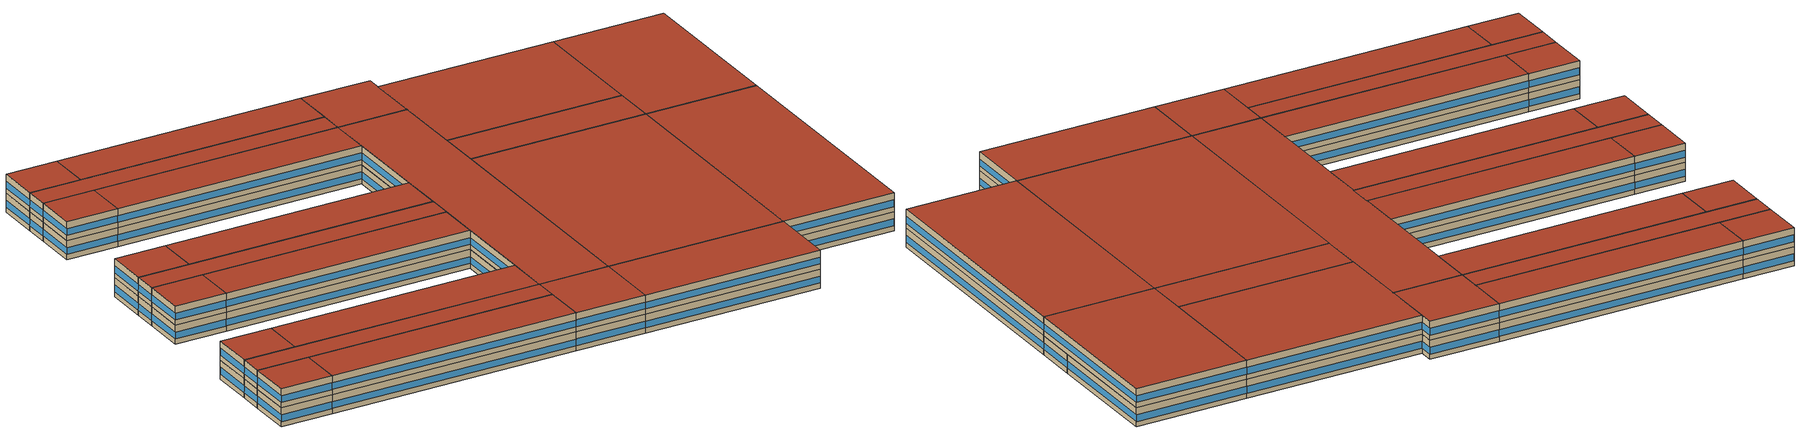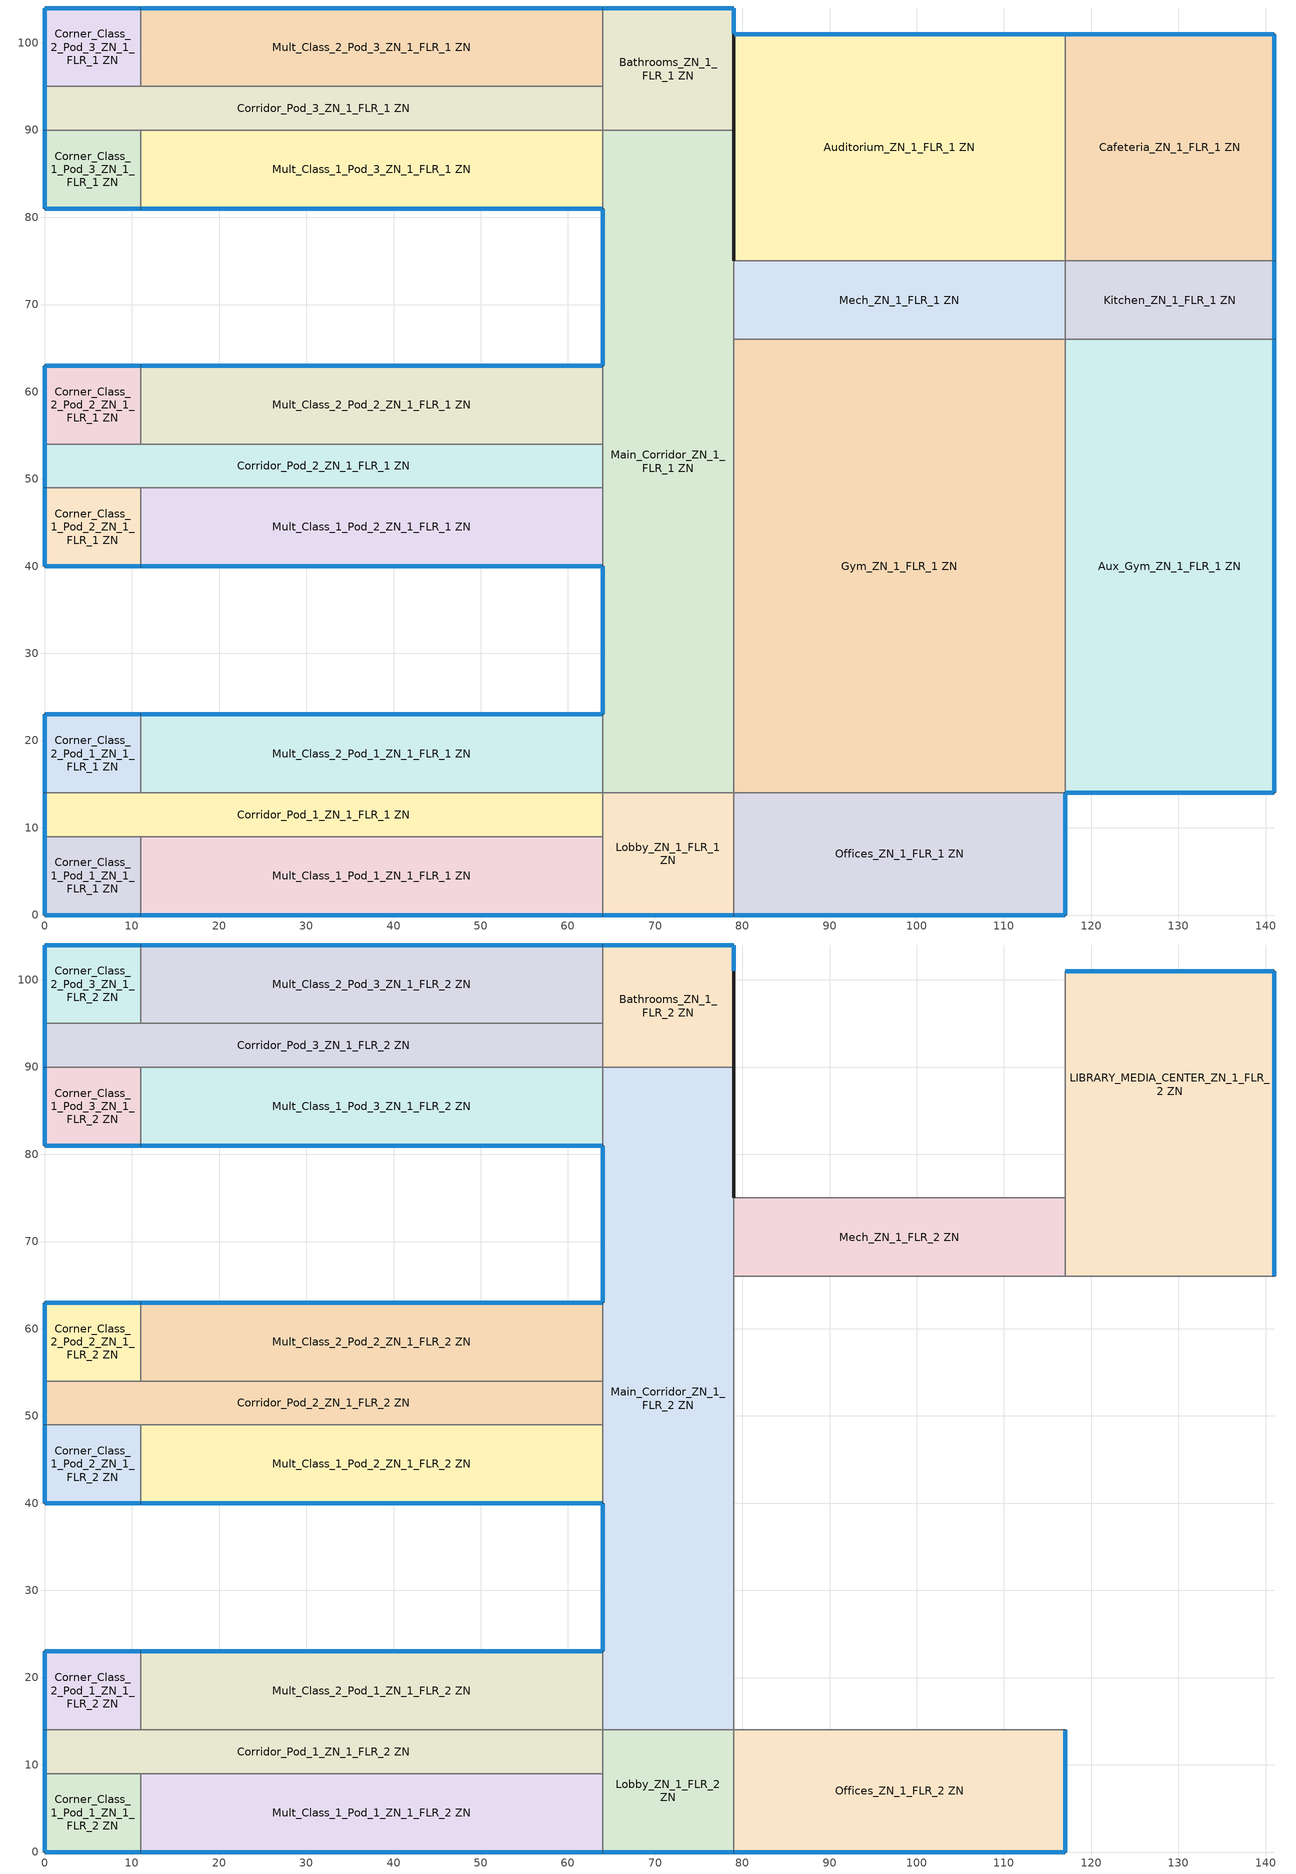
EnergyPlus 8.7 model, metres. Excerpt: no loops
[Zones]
Auditorium_ZN_1_FLR_1 ZN
 floor ground (ext-slab-mass): 117,101 117,75 79,75 79,101 z0
 wall outside (Typical Insulated Steel Framed Exterior Wall R-4.35): 117,101 79,101 79,75 z0:4; 117,101 79,101 79,75 z4:8
 wall to Mech_ZN_1_FLR_1 ZN (Typical Interior Wall): 79,75 117,75 z0:4
 wall to Cafeteria_ZN_1_FLR_1 ZN (Typical Interior Wall): 117,75 117,101 z0:4
 wall to Mech_ZN_1_FLR_2 ZN (Typical Interior Wall): 79,75 117,75 z4:8
 wall to LIBRARY_MEDIA_CENTER_ZN_1_FLR_2 ZN (Typical Interior Wall): 117,75 117,101 z4:8
 window (U 1.22 SHGC 0.54 Simple Glazing Window): 116.95,101 79.05,101 z1.1:2.5; 116.95,101 79.05,101 z5.1:6.5
 roof outside (Typical IEAD Roof R-10.0): 117,75 117,101 79,101 79,75 z8
Aux_Gym_ZN_1_FLR_1 ZN
 floor ground (ext-slab-mass): 141,66 141,14 117,14 117,66 z0
 wall outside (Typical Insulated Steel Framed Exterior Wall R-4.35): 117,14 141,14 141,66 z0:4; 117,14 141,14 141,66 z4:8
 wall to Kitchen_ZN_1_FLR_1 ZN (Typical Interior Wall): 141,66 117,66 z0:4
 wall to Gym_ZN_1_FLR_1 ZN (Typical Interior Wall): 117,66 117,14 z0:4; 117,66 117,14 z4:8
 wall to LIBRARY_MEDIA_CENTER_ZN_1_FLR_2 ZN (Typical Interior Wall): 141,66 117,66 z4:8
 window (U 1.22 SHGC 0.54 Simple Glazing Window): 117.05,14 140.95,14 z1.1:2.51; 141,14.05 141,65.95 z1.1:2.5; 117.05,14 140.95,14 z5.1:6.51; 141,14.05 141,65.95 z5.1:6.5
 roof outside (Typical IEAD Roof R-10.0): 141,14 141,66 117,66 117,14 z8
Bathrooms_ZN_1_FLR_1 ZN
 floor ground (ext-slab-mass): 79,104 79,90 64,90 64,104 z0
 wall outside (Typical Insulated Steel Framed Exterior Wall R-4.35): 79,90 79,101 79,104 64,104 z0:4
 wall to Main_Corridor_ZN_1_FLR_1 ZN (Typical Interior Wall): 64,90 79,90 z0:4
 wall to Mult_Class_2_Pod_3_ZN_1_FLR_1 ZN (Typical Interior Wall): 64,104 64,95 z0:4
 wall to Corridor_Pod_3_ZN_1_FLR_1 ZN (Typical Interior Wall): 64,95 64,90 z0:4
 window (U 1.22 SHGC 0.54 Simple Glazing Window): 79,101.05 79,103.95 z1.1:2.55; 78.95,104 64.05,104 z1.1:2.51
Cafeteria_ZN_1_FLR_1 ZN
 floor ground (ext-slab-mass): 141,101 141,75 117,75 117,101 z0
 wall outside (Typical Insulated Steel Framed Exterior Wall R-4.35): 141,75 141,101 117,101 z0:4
 wall to Kitchen_ZN_1_FLR_1 ZN (Typical Interior Wall): 117,75 141,75 z0:4
 window (U 1.22 SHGC 0.54 Simple Glazing Window): 141,75.05 141,100.95 / 140.95,101 117.05,101 z1.1:2.51
Corner_Class_1_Pod_1_ZN_1_FLR_1 ZN
 floor ground (ext-slab-mass): 11,9 11,0 0,0 0,9 z0
 wall outside (Typical Insulated Steel Framed Exterior Wall R-4.35): 0,9 0,0 11,0 z0:4
 wall to Mult_Class_1_Pod_1_ZN_1_FLR_1 ZN (Typical Interior Wall): 11,0 11,9 z0:4
 wall to Corridor_Pod_1_ZN_1_FLR_1 ZN (Typical Interior Wall): 11,9 0,9 z0:4
 window (U 1.22 SHGC 0.54 Simple Glazing Window): 0.05,0 10.95,0 z1.1:2.51; 0,8.95 0,0.05 z1.1:2.52
Corner_Class_1_Pod_2_ZN_1_FLR_1 ZN
 floor ground (ext-slab-mass): 11,49 11,40 0,40 0,49 z0
 wall outside (Typical Insulated Steel Framed Exterior Wall R-4.35): 0,49 0,40 11,40 z0:4
 wall to Mult_Class_1_Pod_2_ZN_1_FLR_1 ZN (Typical Interior Wall): 11,40 11,49 z0:4
 wall to Corridor_Pod_2_ZN_1_FLR_1 ZN (Typical Interior Wall): 11,49 0,49 z0:4
 window (U 1.22 SHGC 0.54 Simple Glazing Window): 0.05,40 10.95,40 z1.1:2.51; 0,48.95 0,40.05 z1.1:2.52
Corner_Class_1_Pod_3_ZN_1_FLR_1 ZN
 floor ground (ext-slab-mass): 11,90 11,81 0,81 0,90 z0
 wall outside (Typical Insulated Steel Framed Exterior Wall R-4.35): 0,90 0,81 11,81 z0:4
 wall to Mult_Class_1_Pod_3_ZN_1_FLR_1 ZN (Typical Interior Wall): 11,81 11,90 z0:4
 wall to Corridor_Pod_3_ZN_1_FLR_1 ZN (Typical Interior Wall): 11,90 0,90 z0:4
 window (U 1.22 SHGC 0.54 Simple Glazing Window): 0.05,81 10.95,81 z1.1:2.51; 0,89.95 0,81.05 z1.1:2.52
Corner_Class_2_Pod_1_ZN_1_FLR_1 ZN
 floor ground (ext-slab-mass): 11,23 11,14 0,14 0,23 z0
 wall outside (Typical Insulated Steel Framed Exterior Wall R-4.35): 11,23 0,23 0,14 z0:4
 wall to Corridor_Pod_1_ZN_1_FLR_1 ZN (Typical Interior Wall): 0,14 11,14 z0:4
 wall to Mult_Class_2_Pod_1_ZN_1_FLR_1 ZN (Typical Interior Wall): 11,14 11,23 z0:4
 window (U 1.22 SHGC 0.54 Simple Glazing Window): 10.95,23 0.05,23 z1.1:2.51; 0,22.95 0,14.05 z1.1:2.52
Corner_Class_2_Pod_2_ZN_1_FLR_1 ZN
 floor ground (ext-slab-mass): 11,63 11,54 0,54 0,63 z0
 wall outside (Typical Insulated Steel Framed Exterior Wall R-4.35): 11,63 0,63 0,54 z0:4
 wall to Corridor_Pod_2_ZN_1_FLR_1 ZN (Typical Interior Wall): 0,54 11,54 z0:4
 wall to Mult_Class_2_Pod_2_ZN_1_FLR_1 ZN (Typical Interior Wall): 11,54 11,63 z0:4
 window (U 1.22 SHGC 0.54 Simple Glazing Window): 10.95,63 0.05,63 z1.1:2.51; 0,62.95 0,54.05 z1.1:2.52
Corner_Class_2_Pod_3_ZN_1_FLR_1 ZN
 floor ground (ext-slab-mass): 11,104 11,95 0,95 0,104 z0
 wall outside (Typical Insulated Steel Framed Exterior Wall R-4.35): 11,104 0,104 0,95 z0:4
 wall to Corridor_Pod_3_ZN_1_FLR_1 ZN (Typical Interior Wall): 0,95 11,95 z0:4
 wall to Mult_Class_2_Pod_3_ZN_1_FLR_1 ZN (Typical Interior Wall): 11,95 11,104 z0:4
 window (U 1.22 SHGC 0.54 Simple Glazing Window): 10.95,104 0.05,104 z1.1:2.51; 0,103.95 0,95.05 z1.1:2.52
Corridor_Pod_1_ZN_1_FLR_1 ZN
 floor ground (ext-slab-mass): 64,14 64,9 0,9 0,14 z0
 wall outside (Typical Insulated Steel Framed Exterior Wall R-4.35): 0,14 0,9 z0:4
 wall to Mult_Class_1_Pod_1_ZN_1_FLR_1 ZN (Typical Interior Wall): 11,9 64,9 z0:4
 wall to Lobby_ZN_1_FLR_1 ZN (Typical Interior Wall): 64,9 64,14 z0:4
 wall to Mult_Class_2_Pod_1_ZN_1_FLR_1 ZN (Typical Interior Wall): 64,14 11,14 z0:4
 window (U 1.22 SHGC 0.54 Simple Glazing Window): 0,13.95 0,9.05 z1.1:2.53
Corridor_Pod_2_ZN_1_FLR_1 ZN
 floor ground (ext-slab-mass): 64,54 64,49 0,49 0,54 z0
 wall outside (Typical Insulated Steel Framed Exterior Wall R-4.35): 0,54 0,49 z0:4
 wall to Mult_Class_1_Pod_2_ZN_1_FLR_1 ZN (Typical Interior Wall): 11,49 64,49 z0:4
 wall to Main_Corridor_ZN_1_FLR_1 ZN (Typical Interior Wall): 64,49 64,54 z0:4
 wall to Mult_Class_2_Pod_2_ZN_1_FLR_1 ZN (Typical Interior Wall): 64,54 11,54 z0:4
 window (U 1.22 SHGC 0.54 Simple Glazing Window): 0,53.95 0,49.05 z1.1:2.53
Corridor_Pod_3_ZN_1_FLR_1 ZN
 floor ground (ext-slab-mass): 64,95 64,90 0,90 0,95 z0
 wall outside (Typical Insulated Steel Framed Exterior Wall R-4.35): 0,95 0,90 z0:4
 wall to Mult_Class_1_Pod_3_ZN_1_FLR_1 ZN (Typical Interior Wall): 11,90 64,90 z0:4
 wall to Mult_Class_2_Pod_3_ZN_1_FLR_1 ZN (Typical Interior Wall): 64,95 11,95 z0:4
 window (U 1.22 SHGC 0.54 Simple Glazing Window): 0,94.95 0,90.05 z1.1:2.53
Gym_ZN_1_FLR_1 ZN
 floor ground (ext-slab-mass): 117,66 117,14 79,14 79,66 z0
 wall to Offices_ZN_1_FLR_1 ZN (Typical Interior Wall): 79,14 117,14 z0:4
 wall to Mech_ZN_1_FLR_1 ZN (Typical Interior Wall): 117,66 79,66 z0:4
 wall to Main_Corridor_ZN_1_FLR_1 ZN (Typical Interior Wall): 79,66 79,14 z0:4
 wall to Offices_ZN_1_FLR_2 ZN (Typical Interior Wall): 79,14 117,14 z4:8
 wall to Mech_ZN_1_FLR_2 ZN (Typical Interior Wall): 117,66 79,66 z4:8
 wall to Main_Corridor_ZN_1_FLR_2 ZN (Typical Interior Wall): 79,66 79,14 z4:8
 roof outside (Typical IEAD Roof R-10.0): 117,14 117,66 79,66 79,14 z8
Kitchen_ZN_1_FLR_1 ZN
 floor ground (ext-slab-mass): 141,75 141,66 117,66 117,75 z0
 wall outside (Typical Insulated Steel Framed Exterior Wall R-4.35): 141,66 141,75 z0:4
 wall to Mech_ZN_1_FLR_1 ZN (Typical Interior Wall): 117,75 117,66 z0:4
 window (U 1.22 SHGC 0.54 Simple Glazing Window): 141,66.05 141,74.95 z1.1:2.52
Lobby_ZN_1_FLR_1 ZN
 floor ground (ext-slab-mass): 79,14 79,0 64,0 64,14 z0
 wall outside (Typical Insulated Steel Framed Exterior Wall R-4.35): 64,0 79,0 z0:4
 wall to Offices_ZN_1_FLR_1 ZN (Typical Interior Wall): 79,0 79,14 z0:4
 wall to Main_Corridor_ZN_1_FLR_1 ZN (Typical Interior Wall): 79,14 64,14 z0:4
 wall to Mult_Class_1_Pod_1_ZN_1_FLR_1 ZN (Typical Interior Wall): 64,9 64,0 z0:4
 window (U 1.22 SHGC 0.54 Simple Glazing Window): 64.05,0 78.95,0 z1.1:2.51
Main_Corridor_ZN_1_FLR_1 ZN
 floor ground (ext-slab-mass): 79,90 79,14 64,14 64,90 z0
 wall outside (Typical Insulated Steel Framed Exterior Wall R-4.35): 64,40 64,23 / 79,75 79,90 / 64,81 64,63 z0:4
 wall to Mult_Class_1_Pod_2_ZN_1_FLR_1 ZN (Typical Interior Wall): 64,49 64,40 z0:4
 wall to Mult_Class_2_Pod_1_ZN_1_FLR_1 ZN (Typical Interior Wall): 64,23 64,14 z0:4
 wall to Mech_ZN_1_FLR_1 ZN (Typical Interior Wall): 79,66 79,75 z0:4
 wall to Mult_Class_1_Pod_3_ZN_1_FLR_1 ZN (Typical Interior Wall): 64,90 64,81 z0:4
 wall to Mult_Class_2_Pod_2_ZN_1_FLR_1 ZN (Typical Interior Wall): 64,63 64,54 z0:4
 window (U 1.22 SHGC 0.54 Simple Glazing Window): 64,39.95 64,23.05 / 64,80.95 64,63.05 z1.1:2.51
Mech_ZN_1_FLR_1 ZN
 floor ground (ext-slab-mass): 117,75 117,66 79,66 79,75 z0
Mult_Class_1_Pod_1_ZN_1_FLR_1 ZN
 floor ground (ext-slab-mass): 64,9 64,0 11,0 11,9 z0
 wall outside (Typical Insulated Steel Framed Exterior Wall R-4.35): 11,0 64,0 z0:4
 window (U 1.22 SHGC 0.54 Simple Glazing Window): 11.05,0 63.95,0 z1.1:2.5
Mult_Class_1_Pod_2_ZN_1_FLR_1 ZN
 floor ground (ext-slab-mass): 64,49 64,40 11,40 11,49 z0
 wall outside (Typical Insulated Steel Framed Exterior Wall R-4.35): 11,40 64,40 z0:4
 window (U 1.22 SHGC 0.54 Simple Glazing Window): 11.05,40 63.95,40 z1.1:2.5
Mult_Class_1_Pod_3_ZN_1_FLR_1 ZN
 floor ground (ext-slab-mass): 64,90 64,81 11,81 11,90 z0
 wall outside (Typical Insulated Steel Framed Exterior Wall R-4.35): 11,81 64,81 z0:4
 window (U 1.22 SHGC 0.54 Simple Glazing Window): 11.05,81 63.95,81 z1.1:2.5
Mult_Class_2_Pod_1_ZN_1_FLR_1 ZN
 floor ground (ext-slab-mass): 64,23 64,14 11,14 11,23 z0
 wall outside (Typical Insulated Steel Framed Exterior Wall R-4.35): 64,23 11,23 z0:4
 window (U 1.22 SHGC 0.54 Simple Glazing Window): 63.95,23 11.05,23 z1.1:2.5
Mult_Class_2_Pod_2_ZN_1_FLR_1 ZN
 floor ground (ext-slab-mass): 64,63 64,54 11,54 11,63 z0
 wall outside (Typical Insulated Steel Framed Exterior Wall R-4.35): 64,63 11,63 z0:4
 window (U 1.22 SHGC 0.54 Simple Glazing Window): 63.95,63 11.05,63 z1.1:2.5
Mult_Class_2_Pod_3_ZN_1_FLR_1 ZN
 floor ground (ext-slab-mass): 64,104 64,95 11,95 11,104 z0
 wall outside (Typical Insulated Steel Framed Exterior Wall R-4.35): 64,104 11,104 z0:4
 window (U 1.22 SHGC 0.54 Simple Glazing Window): 63.95,104 11.05,104 z1.1:2.5
Offices_ZN_1_FLR_1 ZN
 floor ground (ext-slab-mass): 117,14 117,0 79,0 79,14 z0
 wall outside (Typical Insulated Steel Framed Exterior Wall R-4.35): 79,0 117,0 117,14 z0:4
 window (U 1.22 SHGC 0.54 Simple Glazing Window): 79.05,0 116.95,0 z1.1:2.5; 117,0.05 117,13.95 z1.1:2.51
Bathrooms_ZN_1_FLR_2 ZN
 floor to Bathrooms_ZN_1_FLR_1 ZN (Typical Interior Floor): 79,104 79,90 64,90 64,104 z4
 wall outside (Typical Insulated Steel Framed Exterior Wall R-4.35): 79,90 79,101 79,104 64,104 z4:8
 wall to Main_Corridor_ZN_1_FLR_2 ZN (Typical Interior Wall): 64,90 79,90 z4:8
 wall to Mult_Class_2_Pod_3_ZN_1_FLR_2 ZN (Typical Interior Wall): 64,104 64,95 z4:8
 wall to Corridor_Pod_3_ZN_1_FLR_2 ZN (Typical Interior Wall): 64,95 64,90 z4:8
 window (U 1.22 SHGC 0.54 Simple Glazing Window): 79,101.05 79,103.95 z5.1:6.55; 78.95,104 64.05,104 z5.1:6.51
 roof outside (Typical IEAD Roof R-10.0): 79,90 79,104 64,104 64,90 z8
Corner_Class_1_Pod_1_ZN_1_FLR_2 ZN
 floor to Corner_Class_1_Pod_1_ZN_1_FLR_1 ZN (Typical Interior Floor): 11,9 11,0 0,0 0,9 z4
 wall outside (Typical Insulated Steel Framed Exterior Wall R-4.35): 0,9 0,0 11,0 z4:8
 wall to Mult_Class_1_Pod_1_ZN_1_FLR_2 ZN (Typical Interior Wall): 11,0 11,9 z4:8
 wall to Corridor_Pod_1_ZN_1_FLR_2 ZN (Typical Interior Wall): 11,9 0,9 z4:8
 window (U 1.22 SHGC 0.54 Simple Glazing Window): 0.05,0 10.95,0 z5.1:6.51; 0,8.95 0,0.05 z5.1:6.52
 roof outside (Typical IEAD Roof R-10.0): 11,0 11,9 0,9 0,0 z8
Corner_Class_1_Pod_2_ZN_1_FLR_2 ZN
 floor to Corner_Class_1_Pod_2_ZN_1_FLR_1 ZN (Typical Interior Floor): 11,49 11,40 0,40 0,49 z4
 wall outside (Typical Insulated Steel Framed Exterior Wall R-4.35): 0,49 0,40 11,40 z4:8
 wall to Mult_Class_1_Pod_2_ZN_1_FLR_2 ZN (Typical Interior Wall): 11,40 11,49 z4:8
 wall to Corridor_Pod_2_ZN_1_FLR_2 ZN (Typical Interior Wall): 11,49 0,49 z4:8
 window (U 1.22 SHGC 0.54 Simple Glazing Window): 0.05,40 10.95,40 z5.1:6.51; 0,48.95 0,40.05 z5.1:6.52
 roof outside (Typical IEAD Roof R-10.0): 11,40 11,49 0,49 0,40 z8
Corner_Class_1_Pod_3_ZN_1_FLR_2 ZN
 floor to Corner_Class_1_Pod_3_ZN_1_FLR_1 ZN (Typical Interior Floor): 11,90 11,81 0,81 0,90 z4
 wall outside (Typical Insulated Steel Framed Exterior Wall R-4.35): 0,90 0,81 11,81 z4:8
 wall to Mult_Class_1_Pod_3_ZN_1_FLR_2 ZN (Typical Interior Wall): 11,81 11,90 z4:8
 wall to Corridor_Pod_3_ZN_1_FLR_2 ZN (Typical Interior Wall): 11,90 0,90 z4:8
 window (U 1.22 SHGC 0.54 Simple Glazing Window): 0.05,81 10.95,81 z5.1:6.51; 0,89.95 0,81.05 z5.1:6.52
 roof outside (Typical IEAD Roof R-10.0): 11,81 11,90 0,90 0,81 z8
Corner_Class_2_Pod_1_ZN_1_FLR_2 ZN
 floor to Corner_Class_2_Pod_1_ZN_1_FLR_1 ZN (Typical Interior Floor): 11,23 11,14 0,14 0,23 z4
 wall outside (Typical Insulated Steel Framed Exterior Wall R-4.35): 11,23 0,23 0,14 z4:8
 wall to Corridor_Pod_1_ZN_1_FLR_2 ZN (Typical Interior Wall): 0,14 11,14 z4:8
 wall to Mult_Class_2_Pod_1_ZN_1_FLR_2 ZN (Typical Interior Wall): 11,14 11,23 z4:8
 window (U 1.22 SHGC 0.54 Simple Glazing Window): 10.95,23 0.05,23 z5.1:6.51; 0,22.95 0,14.05 z5.1:6.52
 roof outside (Typical IEAD Roof R-10.0): 11,14 11,23 0,23 0,14 z8
Corner_Class_2_Pod_2_ZN_1_FLR_2 ZN
 floor to Corner_Class_2_Pod_2_ZN_1_FLR_1 ZN (Typical Interior Floor): 11,63 11,54 0,54 0,63 z4
 wall outside (Typical Insulated Steel Framed Exterior Wall R-4.35): 11,63 0,63 0,54 z4:8
 wall to Corridor_Pod_2_ZN_1_FLR_2 ZN (Typical Interior Wall): 0,54 11,54 z4:8
 wall to Mult_Class_2_Pod_2_ZN_1_FLR_2 ZN (Typical Interior Wall): 11,54 11,63 z4:8
 window (U 1.22 SHGC 0.54 Simple Glazing Window): 10.95,63 0.05,63 z5.1:6.51; 0,62.95 0,54.05 z5.1:6.52
 roof outside (Typical IEAD Roof R-10.0): 11,54 11,63 0,63 0,54 z8
Corner_Class_2_Pod_3_ZN_1_FLR_2 ZN
 floor to Corner_Class_2_Pod_3_ZN_1_FLR_1 ZN (Typical Interior Floor): 11,104 11,95 0,95 0,104 z4
 wall outside (Typical Insulated Steel Framed Exterior Wall R-4.35): 11,104 0,104 0,95 z4:8
 wall to Corridor_Pod_3_ZN_1_FLR_2 ZN (Typical Interior Wall): 0,95 11,95 z4:8
 wall to Mult_Class_2_Pod_3_ZN_1_FLR_2 ZN (Typical Interior Wall): 11,95 11,104 z4:8
 window (U 1.22 SHGC 0.54 Simple Glazing Window): 10.95,104 0.05,104 z5.1:6.51; 0,103.95 0,95.05 z5.1:6.52
 roof outside (Typical IEAD Roof R-10.0): 11,95 11,104 0,104 0,95 z8
Corridor_Pod_1_ZN_1_FLR_2 ZN
 floor to Corridor_Pod_1_ZN_1_FLR_1 ZN (Typical Interior Floor): 64,14 64,9 0,9 0,14 z4
 wall outside (Typical Insulated Steel Framed Exterior Wall R-4.35): 0,14 0,9 z4:8
 wall to Mult_Class_1_Pod_1_ZN_1_FLR_2 ZN (Typical Interior Wall): 11,9 64,9 z4:8
 wall to Lobby_ZN_1_FLR_2 ZN (Typical Interior Wall): 64,9 64,14 z4:8
 wall to Mult_Class_2_Pod_1_ZN_1_FLR_2 ZN (Typical Interior Wall): 64,14 11,14 z4:8
 window (U 1.22 SHGC 0.54 Simple Glazing Window): 0,13.95 0,9.05 z5.1:6.53
 roof outside (Typical IEAD Roof R-10.0): 64,9 64,14 0,14 0,9 z8
Corridor_Pod_2_ZN_1_FLR_2 ZN
 floor to Corridor_Pod_2_ZN_1_FLR_1 ZN (Typical Interior Floor): 64,54 64,49 0,49 0,54 z4
 wall outside (Typical Insulated Steel Framed Exterior Wall R-4.35): 0,54 0,49 z4:8
 wall to Mult_Class_1_Pod_2_ZN_1_FLR_2 ZN (Typical Interior Wall): 11,49 64,49 z4:8
 wall to Main_Corridor_ZN_1_FLR_2 ZN (Typical Interior Wall): 64,49 64,54 z4:8
 wall to Mult_Class_2_Pod_2_ZN_1_FLR_2 ZN (Typical Interior Wall): 64,54 11,54 z4:8
 window (U 1.22 SHGC 0.54 Simple Glazing Window): 0,53.95 0,49.05 z5.1:6.53
 roof outside (Typical IEAD Roof R-10.0): 64,49 64,54 0,54 0,49 z8
Corridor_Pod_3_ZN_1_FLR_2 ZN
 floor to Corridor_Pod_3_ZN_1_FLR_1 ZN (Typical Interior Floor): 64,95 64,90 0,90 0,95 z4
 wall outside (Typical Insulated Steel Framed Exterior Wall R-4.35): 0,95 0,90 z4:8
 wall to Mult_Class_1_Pod_3_ZN_1_FLR_2 ZN (Typical Interior Wall): 11,90 64,90 z4:8
 wall to Mult_Class_2_Pod_3_ZN_1_FLR_2 ZN (Typical Interior Wall): 64,95 11,95 z4:8
 window (U 1.22 SHGC 0.54 Simple Glazing Window): 0,94.95 0,90.05 z5.1:6.53
 roof outside (Typical IEAD Roof R-10.0): 64,90 64,95 0,95 0,90 z8
LIBRARY_MEDIA_CENTER_ZN_1_FLR_2 ZN
 floor to Kitchen_ZN_1_FLR_1 ZN (Typical Interior Floor): 141,75 141,66 117,66 117,75 z4
 floor to Cafeteria_ZN_1_FLR_1 ZN (Typical Interior Floor): 141,101 141,75 117,75 117,101 z4
 wall outside (Typical Insulated Steel Framed Exterior Wall R-4.35): 141,66 141,101 117,101 z4:8
 wall to Mech_ZN_1_FLR_2 ZN (Typical Interior Wall): 117,75 117,66 z4:8
 window (U 1.22 SHGC 0.54 Simple Glazing Window): 141,66.05 141,100.95 z5.1:6.52; 140.95,101 117.05,101 z5.1:6.51
 roof outside (Typical IEAD Roof R-10.0): 141,66 141,101 117,101 117,66 z8
Lobby_ZN_1_FLR_2 ZN
 floor to Lobby_ZN_1_FLR_1 ZN (Typical Interior Floor): 79,14 79,0 64,0 64,14 z4
 wall outside (Typical Insulated Steel Framed Exterior Wall R-4.35): 64,0 79,0 z4:8
 wall to Offices_ZN_1_FLR_2 ZN (Typical Interior Wall): 79,0 79,14 z4:8
 wall to Main_Corridor_ZN_1_FLR_2 ZN (Typical Interior Wall): 79,14 64,14 z4:8
 wall to Mult_Class_1_Pod_1_ZN_1_FLR_2 ZN (Typical Interior Wall): 64,9 64,0 z4:8
 window (U 1.22 SHGC 0.54 Simple Glazing Window): 64.05,0 78.95,0 z5.1:6.51
 roof outside (Typical IEAD Roof R-10.0): 79,0 79,14 64,14 64,0 z8
Main_Corridor_ZN_1_FLR_2 ZN
 floor to Main_Corridor_ZN_1_FLR_1 ZN (Typical Interior Floor): 79,90 79,14 64,14 64,90 z4
 wall outside (Typical Insulated Steel Framed Exterior Wall R-4.35): 64,40 64,23 / 79,75 79,90 / 64,81 64,63 z4:8
 wall to Mult_Class_1_Pod_2_ZN_1_FLR_2 ZN (Typical Interior Wall): 64,49 64,40 z4:8
 wall to Mult_Class_2_Pod_1_ZN_1_FLR_2 ZN (Typical Interior Wall): 64,23 64,14 z4:8
 wall to Mech_ZN_1_FLR_2 ZN (Typical Interior Wall): 79,66 79,75 z4:8
 wall to Mult_Class_1_Pod_3_ZN_1_FLR_2 ZN (Typical Interior Wall): 64,90 64,81 z4:8
 wall to Mult_Class_2_Pod_2_ZN_1_FLR_2 ZN (Typical Interior Wall): 64,63 64,54 z4:8
 window (U 1.22 SHGC 0.54 Simple Glazing Window): 64,39.95 64,23.05 / 64,80.95 64,63.05 z5.1:6.51
 roof outside (Typical IEAD Roof R-10.0): 79,14 79,90 64,90 64,14 z8
Mech_ZN_1_FLR_2 ZN
 floor to Mech_ZN_1_FLR_1 ZN (Typical Interior Floor): 117,75 117,66 79,66 79,75 z4
 roof outside (Typical IEAD Roof R-10.0): 117,66 117,75 79,75 79,66 z8
Mult_Class_1_Pod_1_ZN_1_FLR_2 ZN
 floor to Mult_Class_1_Pod_1_ZN_1_FLR_1 ZN (Typical Interior Floor): 64,9 64,0 11,0 11,9 z4
 wall outside (Typical Insulated Steel Framed Exterior Wall R-4.35): 11,0 64,0 z4:8
 window (U 1.22 SHGC 0.54 Simple Glazing Window): 11.05,0 63.95,0 z5.1:6.5
 roof outside (Typical IEAD Roof R-10.0): 64,0 64,9 11,9 11,0 z8
Mult_Class_1_Pod_2_ZN_1_FLR_2 ZN
 floor to Mult_Class_1_Pod_2_ZN_1_FLR_1 ZN (Typical Interior Floor): 64,49 64,40 11,40 11,49 z4
 wall outside (Typical Insulated Steel Framed Exterior Wall R-4.35): 11,40 64,40 z4:8
 window (U 1.22 SHGC 0.54 Simple Glazing Window): 11.05,40 63.95,40 z5.1:6.5
 roof outside (Typical IEAD Roof R-10.0): 64,40 64,49 11,49 11,40 z8
Mult_Class_1_Pod_3_ZN_1_FLR_2 ZN
 floor to Mult_Class_1_Pod_3_ZN_1_FLR_1 ZN (Typical Interior Floor): 64,90 64,81 11,81 11,90 z4
 wall outside (Typical Insulated Steel Framed Exterior Wall R-4.35): 11,81 64,81 z4:8
 window (U 1.22 SHGC 0.54 Simple Glazing Window): 11.05,81 63.95,81 z5.1:6.5
 roof outside (Typical IEAD Roof R-10.0): 64,81 64,90 11,90 11,81 z8
Mult_Class_2_Pod_1_ZN_1_FLR_2 ZN
 floor to Mult_Class_2_Pod_1_ZN_1_FLR_1 ZN (Typical Interior Floor): 64,23 64,14 11,14 11,23 z4
 wall outside (Typical Insulated Steel Framed Exterior Wall R-4.35): 64,23 11,23 z4:8
 window (U 1.22 SHGC 0.54 Simple Glazing Window): 63.95,23 11.05,23 z5.1:6.5
 roof outside (Typical IEAD Roof R-10.0): 64,14 64,23 11,23 11,14 z8
Mult_Class_2_Pod_2_ZN_1_FLR_2 ZN
 floor to Mult_Class_2_Pod_2_ZN_1_FLR_1 ZN (Typical Interior Floor): 64,63 64,54 11,54 11,63 z4
 wall outside (Typical Insulated Steel Framed Exterior Wall R-4.35): 64,63 11,63 z4:8
 window (U 1.22 SHGC 0.54 Simple Glazing Window): 63.95,63 11.05,63 z5.1:6.5
 roof outside (Typical IEAD Roof R-10.0): 64,54 64,63 11,63 11,54 z8
Mult_Class_2_Pod_3_ZN_1_FLR_2 ZN
 floor to Mult_Class_2_Pod_3_ZN_1_FLR_1 ZN (Typical Interior Floor): 64,104 64,95 11,95 11,104 z4
 wall outside (Typical Insulated Steel Framed Exterior Wall R-4.35): 64,104 11,104 z4:8
 window (U 1.22 SHGC 0.54 Simple Glazing Window): 63.95,104 11.05,104 z5.1:6.5
 roof outside (Typical IEAD Roof R-10.0): 64,95 64,104 11,104 11,95 z8
Offices_ZN_1_FLR_2 ZN
 floor to Offices_ZN_1_FLR_1 ZN (Typical Interior Floor): 117,14 117,0 79,0 79,14 z4
 wall outside (Typical Insulated Steel Framed Exterior Wall R-4.35): 79,0 117,0 117,14 z4:8
 window (U 1.22 SHGC 0.54 Simple Glazing Window): 79.05,0 116.95,0 z5.1:6.5; 117,0.05 117,13.95 z5.1:6.51
 roof outside (Typical IEAD Roof R-10.0): 117,0 117,14 79,14 79,0 z8
[Building]
90.1-2010-SecondarySchool-ASHRAE 169-2006-2A PRM baseline created: 2017-04-13 08:58:55 -0600: North Axis {deg}=0; Terrain=City; Loads Convergence Tolerance Value=0.04; Temperature Convergence Tolerance Value {deltaC}=0.2; Solar Distribution=FullInteriorAndExterior; Maximum Number of Warmup Days=25; Minimum Number of Warmup Days=6
[Site:Location]
Houston Bush Intercontinental_TX_USA: Latitude {deg}=30; Longitude {deg}=-95.37; Time Zone {hr}=-6; Elevation {m}=29
[Site:GroundTemperature:BuildingSurface]
20.541, 20.346, 20.801, 22.127, 22.752, 22.868, 22.937, 22.96, 22.981, 22.822, 21.631, 20.645
[Site:WaterMainsTemperature]
Calculation Method=Correlation; Annual Average Outdoor Air Temperature {C}=20.3167; Maximum Difference In Monthly Average Outdoor Air Temperatures {deltaC}=17.8
[SizingPeriod:DesignDay] Day of Month=21; Dry-Bulb Temperature Range Modifier Type=DefaultMultipliers; Humidity Condition Type=Wetbulb; Barometric Pressure {Pa}=100977; Rain Indicator=No; Snow Indicator=No; Daylight Saving Time Indicator=No
Name | Month | Day Type | Maximum Dry-Bulb Temperature {C} | Daily Dry-Bulb Temperature Range {deltaC} | Wetbulb or DewPoint at Maximum Dry-Bulb {C} | Wind Speed {m/s} | Wind Direction {deg} | Solar Model Indicator | ASHRAE Clear Sky Optical Depth for Beam Irradiance (taub) | ASHRAE Clear Sky Optical Depth for Diffuse Irradiance (taud) | Sky Clearness
Houston Bush Intercontinental Ann Clg .4% Condns DB=>MWB | 7 | SummerDesignDay | 36 | 10.1 | 24.8 | 3.5 | 170 | ASHRAETau | 0.499 | 1.97
Houston Bush Intercontinental Ann Htg 99.6% Condns DB | 1 | WinterDesignDay | -1.6 | 0 | -1.6 | 2.8 | 0 | ASHRAEClearSky |  |  | 0
[Material] Thermal Absorptance=0.9
Name | Roughness | Thickness {m} | Conductivity {W/m-K} | Density {kg/m3} | Specific Heat {J/kg-K} | Solar Absorptance | Visible Absorptance
100mm Normalweight concrete floor | MediumSmooth | 0.1016 | 2.31 | 2322 | 832 | 0.7 | 0.7
25mm Stucco | Smooth | 0.0254 | 0.72 | 1856 | 840 | 0.7 | 0.7
5/8 in. Gypsum Board | MediumSmooth | 0.0159 | 0.16 | 800 | 1090 | 0.7 | 0.7
G01 13mm gypsum board | Smooth | 0.0127 | 0.16 | 800 | 1090 | 0.7 | 0.5
HW CONCRETE | Rough | 0.1016 | 1.31125 | 2240 | 837.36 | 0.7 | 0.7
Metal Roof Surface | Smooth | 0.0008 | 45.28 | 7824 | 500 | 0.7 | 0.7
Roof Membrane | VeryRough | 0.0095 | 0.16 | 1121.29 | 1460 | 0.77 | 0.7
Std Wood 6inch | MediumSmooth | 0.15 | 0.12 | 540 | 1210 | 0.7 | 0.7
[Material:NoMass] Thermal Absorptance=0.9; Solar Absorptance=0.7
Name | Roughness | Thermal Resistance {m2-K/W} | Visible Absorptance
CP02 CARPET PAD | VeryRough | 0.21648 | 0.8
Typical Insulation R-2.17 | Smooth | 0.381975 | 0.7
Typical Insulation R-8.88 | Smooth | 1.56434 | 0.7
[WindowMaterial:SimpleGlazingSystem]
U 1.22 SHGC 0.54 Simple Glazing: U-Factor {W/m2-K}=6.92748; Solar Heat Gain Coefficient=0.54; Visible Transmittance=0.38
[Construction]
ext-slab-mass: HW CONCRETE, CP02 CARPET PAD
InteriorFurnishings: Std Wood 6inch
Typical IEAD Roof R-10.0: Roof Membrane, Typical Insulation R-8.88, Metal Roof Surface
Typical Insulated Steel Framed Exterior Wall R-4.35: 25mm Stucco, 5/8 in. Gypsum Board, Typical Insulation R-2.17, 5/8 in. Gypsum Board
Typical Interior Floor: 100mm Normalweight concrete floor, CP02 CARPET PAD
Typical Interior Wall: G01 13mm gypsum board, G01 13mm gypsum board
U 1.22 SHGC 0.54 Simple Glazing Window: U 1.22 SHGC 0.54 Simple Glazing
[Zone] Part of Total Floor Area=Yes
Auditorium_ZN_1_FLR_1 ZN; Aux_Gym_ZN_1_FLR_1 ZN; Bathrooms_ZN_1_FLR_1 ZN; Bathrooms_ZN_1_FLR_2 ZN; Cafeteria_ZN_1_FLR_1 ZN; Corner_Class_1_Pod_1_ZN_1_FLR_1 ZN; Corner_Class_1_Pod_1_ZN_1_FLR_2 ZN; Corner_Class_1_Pod_2_ZN_1_FLR_1 ZN; Corner_Class_1_Pod_2_ZN_1_FLR_2 ZN; Corner_Class_1_Pod_3_ZN_1_FLR_1 ZN; Corner_Class_1_Pod_3_ZN_1_FLR_2 ZN; Corner_Class_2_Pod_1_ZN_1_FLR_1 ZN; Corner_Class_2_Pod_1_ZN_1_FLR_2 ZN; Corner_Class_2_Pod_2_ZN_1_FLR_1 ZN; Corner_Class_2_Pod_2_ZN_1_FLR_2 ZN; Corner_Class_2_Pod_3_ZN_1_FLR_1 ZN; Corner_Class_2_Pod_3_ZN_1_FLR_2 ZN; Corridor_Pod_1_ZN_1_FLR_1 ZN; Corridor_Pod_1_ZN_1_FLR_2 ZN; Corridor_Pod_2_ZN_1_FLR_1 ZN; Corridor_Pod_2_ZN_1_FLR_2 ZN; Corridor_Pod_3_ZN_1_FLR_1 ZN; Corridor_Pod_3_ZN_1_FLR_2 ZN; Gym_ZN_1_FLR_1 ZN; Kitchen_ZN_1_FLR_1 ZN; LIBRARY_MEDIA_CENTER_ZN_1_FLR_2 ZN; Lobby_ZN_1_FLR_1 ZN; Lobby_ZN_1_FLR_2 ZN; Main_Corridor_ZN_1_FLR_1 ZN; Main_Corridor_ZN_1_FLR_2 ZN; Mech_ZN_1_FLR_1 ZN; Mech_ZN_1_FLR_2 ZN; Mult_Class_1_Pod_1_ZN_1_FLR_1 ZN; Mult_Class_1_Pod_1_ZN_1_FLR_2 ZN; Mult_Class_1_Pod_2_ZN_1_FLR_1 ZN; Mult_Class_1_Pod_2_ZN_1_FLR_2 ZN; Mult_Class_1_Pod_3_ZN_1_FLR_1 ZN; Mult_Class_1_Pod_3_ZN_1_FLR_2 ZN; Mult_Class_2_Pod_1_ZN_1_FLR_1 ZN; Mult_Class_2_Pod_1_ZN_1_FLR_2 ZN; Mult_Class_2_Pod_2_ZN_1_FLR_1 ZN; Mult_Class_2_Pod_2_ZN_1_FLR_2 ZN; Mult_Class_2_Pod_3_ZN_1_FLR_1 ZN; Mult_Class_2_Pod_3_ZN_1_FLR_2 ZN; Offices_ZN_1_FLR_1 ZN; Offices_ZN_1_FLR_2 ZN
[InternalMass] Construction=InteriorFurnishings
Name | Zone | Surface Area {m2}
Auditorium_ZN_1_FLR_1 Mass | Auditorium_ZN_1_FLR_1 ZN | 1976
Aux_Gym_ZN_1_FLR_1 Mass | Aux_Gym_ZN_1_FLR_1 ZN | 2496
Bathrooms_ZN_1_FLR_1 Mass; Bathrooms_ZN_1_FLR_1 Mass 1 | Bathrooms_ZN_1_FLR_1 ZN | 420
Bathrooms_ZN_1_FLR_2 Mass; Bathrooms_ZN_1_FLR_2 Mass 1 | Bathrooms_ZN_1_FLR_2 ZN | 420
Cafeteria_ZN_1_FLR_1 Mass | Cafeteria_ZN_1_FLR_1 ZN | 1248
Corner_Class_1_Pod_1_ZN_1_FLR_1 Mass | Corner_Class_1_Pod_1_ZN_1_FLR_1 ZN | 198
Corner_Class_1_Pod_1_ZN_1_FLR_2 Mass | Corner_Class_1_Pod_1_ZN_1_FLR_2 ZN | 198
Corner_Class_1_Pod_2_ZN_1_FLR_1 Mass | Corner_Class_1_Pod_2_ZN_1_FLR_1 ZN | 198
Corner_Class_1_Pod_2_ZN_1_FLR_2 Mass | Corner_Class_1_Pod_2_ZN_1_FLR_2 ZN | 198
Corner_Class_1_Pod_3_ZN_1_FLR_1 Mass | Corner_Class_1_Pod_3_ZN_1_FLR_1 ZN | 198
Corner_Class_1_Pod_3_ZN_1_FLR_2 Mass | Corner_Class_1_Pod_3_ZN_1_FLR_2 ZN | 198
Corner_Class_2_Pod_1_ZN_1_FLR_1 Mass | Corner_Class_2_Pod_1_ZN_1_FLR_1 ZN | 198
Corner_Class_2_Pod_1_ZN_1_FLR_2 Mass | Corner_Class_2_Pod_1_ZN_1_FLR_2 ZN | 198
Corner_Class_2_Pod_2_ZN_1_FLR_1 Mass | Corner_Class_2_Pod_2_ZN_1_FLR_1 ZN | 198
Corner_Class_2_Pod_2_ZN_1_FLR_2 Mass | Corner_Class_2_Pod_2_ZN_1_FLR_2 ZN | 198
Corner_Class_2_Pod_3_ZN_1_FLR_1 Mass | Corner_Class_2_Pod_3_ZN_1_FLR_1 ZN | 198
Corner_Class_2_Pod_3_ZN_1_FLR_2 Mass | Corner_Class_2_Pod_3_ZN_1_FLR_2 ZN | 198
Corridor_Pod_1_ZN_1_FLR_1 Mass | Corridor_Pod_1_ZN_1_FLR_1 ZN | 640
Corridor_Pod_1_ZN_1_FLR_2 Mass | Corridor_Pod_1_ZN_1_FLR_2 ZN | 640
Corridor_Pod_2_ZN_1_FLR_1 Mass | Corridor_Pod_2_ZN_1_FLR_1 ZN | 640
Corridor_Pod_2_ZN_1_FLR_2 Mass | Corridor_Pod_2_ZN_1_FLR_2 ZN | 640
Corridor_Pod_3_ZN_1_FLR_1 Mass | Corridor_Pod_3_ZN_1_FLR_1 ZN | 640
Corridor_Pod_3_ZN_1_FLR_2 Mass | Corridor_Pod_3_ZN_1_FLR_2 ZN | 640
Gym_ZN_1_FLR_1 Mass | Gym_ZN_1_FLR_1 ZN | 3952
Kitchen_ZN_1_FLR_1 Mass; Kitchen_ZN_1_FLR_1 Mass 1; Kitchen_ZN_1_FLR_1 Mass 2; Kitchen_ZN_1_FLR_1 Mass 3 | Kitchen_ZN_1_FLR_1 ZN | 432
LIBRARY_MEDIA_CENTER_ZN_1_FLR_2 Mass | LIBRARY_MEDIA_CENTER_ZN_1_FLR_2 ZN | 1680
Lobby_ZN_1_FLR_1 Mass | Lobby_ZN_1_FLR_1 ZN | 420
Lobby_ZN_1_FLR_2 Mass | Lobby_ZN_1_FLR_2 ZN | 420
Main_Corridor_ZN_1_FLR_1 Mass | Main_Corridor_ZN_1_FLR_1 ZN | 2280
Main_Corridor_ZN_1_FLR_2 Mass | Main_Corridor_ZN_1_FLR_2 ZN | 2280
Mech_ZN_1_FLR_1 Mass | Mech_ZN_1_FLR_1 ZN | 684
Mech_ZN_1_FLR_2 Mass | Mech_ZN_1_FLR_2 ZN | 684
Mult_Class_1_Pod_1_ZN_1_FLR_1 Mass | Mult_Class_1_Pod_1_ZN_1_FLR_1 ZN | 954
Mult_Class_1_Pod_1_ZN_1_FLR_2 Mass | Mult_Class_1_Pod_1_ZN_1_FLR_2 ZN | 954
Mult_Class_1_Pod_2_ZN_1_FLR_1 Mass | Mult_Class_1_Pod_2_ZN_1_FLR_1 ZN | 954
Mult_Class_1_Pod_2_ZN_1_FLR_2 Mass | Mult_Class_1_Pod_2_ZN_1_FLR_2 ZN | 954
Mult_Class_1_Pod_3_ZN_1_FLR_1 Mass | Mult_Class_1_Pod_3_ZN_1_FLR_1 ZN | 954
Mult_Class_1_Pod_3_ZN_1_FLR_2 Mass | Mult_Class_1_Pod_3_ZN_1_FLR_2 ZN | 954
Mult_Class_2_Pod_1_ZN_1_FLR_1 Mass | Mult_Class_2_Pod_1_ZN_1_FLR_1 ZN | 954
Mult_Class_2_Pod_1_ZN_1_FLR_2 Mass | Mult_Class_2_Pod_1_ZN_1_FLR_2 ZN | 954
Mult_Class_2_Pod_2_ZN_1_FLR_1 Mass | Mult_Class_2_Pod_2_ZN_1_FLR_1 ZN | 954
Mult_Class_2_Pod_2_ZN_1_FLR_2 Mass | Mult_Class_2_Pod_2_ZN_1_FLR_2 ZN | 954
Mult_Class_2_Pod_3_ZN_1_FLR_1 Mass | Mult_Class_2_Pod_3_ZN_1_FLR_1 ZN | 954
Mult_Class_2_Pod_3_ZN_1_FLR_2 Mass | Mult_Class_2_Pod_3_ZN_1_FLR_2 ZN | 954
Offices_ZN_1_FLR_1 Mass | Offices_ZN_1_FLR_1 ZN | 1064
Offices_ZN_1_FLR_2 Mass | Offices_ZN_1_FLR_2 ZN | 1064
[ElectricEquipment]
2 Elevator Lift Motors: Zone or ZoneList=Mech_ZN_1_FLR_1 ZN; Schedule=SecondarySchool BLDG ELEVATORS; Design Level Calculation Method=EquipmentLevel; Design Level {W}=29220
[AvailabilityManager:NightCycle] Applicability Schedule=Always On Discrete; Control Type=CycleOnAny; Thermostat Tolerance {deltaC}=1; Cycling Run Time {s}=3600
Name | Fan Schedule
Availability Manager Night Cycle 5; Availability Manager Night Cycle 6; Availability Manager Night Cycle 7; Availability Manager Night Cycle 8; Availability Manager Night Cycle 9 | SecondarySchool PSZ-AC Operation
Availability Manager Night Cycle 4; Availability Manager Night Cycle 1; Availability Manager Night Cycle 2; Availability Manager Night Cycle 3 | SecondarySchool VAV Operation
[AvailabilityManager:Scheduled] Schedule=Always On Discrete
PSZ-AC_1-5 OA Sys Availability Manager; PSZ-AC_2-6 OA Sys Availability Manager; PSZ-AC_3-7 OA Sys Availability Manager; PSZ-AC_4-8 OA Sys Availability Manager; PSZ-AC_5-9 OA Sys Availability Manager; VAV_OTHER OA Sys Availability Manager; VAV_POD_1 OA Sys Availability Manager; VAV_POD_2 OA Sys Availability Manager; VAV_POD_3 OA Sys Availability Manager
[Exterior:Lights]
NonDimming Exterior Lights Def: Schedule=SecondarySchool Exterior Lights Always On; Design Level {W}=21874; Control Option=AstronomicalClock
[Refrigeration:Compressor] Rated Return Gas Temperature {C}=18.3; Rated Subcooling {deltaC}=0; Mode of Operation=Subcritical
Name | Refrigeration Compressor Power Curve | Refrigeration Compressor Capacity Curve
Refrigeration Compressor 1 | Refrigeration Compressor Power Curve | Refrigeration Compressor Capacity Curve
Refrigeration Compressor 2 | Refrigeration Compressor Power Curve 1 | Refrigeration Compressor Capacity Curve 1
[Schedule:Day:Interval]
SecondarySchool BLDG ELEVATORS Default; SecondarySchool BLDG ELEVATORS Summer Design Day: No, 08:00, 0, 15:00, 0.3, 16:00, 0.15, 24:00, 0
SecondarySchool BLDG ELEVATORS Winter Design Day; SecondarySchool BLDG ELEVATORS WntrDsn|Wknd Day; SecondarySchool PSZ-AC Operation Sun Day; SecondarySchool VAV Operation Sun Day: No, 24:00, 0
SecondarySchool Exterior Lights Always On Default; SecondarySchool Exterior Lights Always On Summer Design Day; SecondarySchool Exterior Lights Always On Winter Design Day: No, 24:00, 1
SecondarySchool PSZ-AC Operation Default; SecondarySchool PSZ-AC Operation Sat|WntrDsn Day; SecondarySchool PSZ-AC Operation Summer Design Day; SecondarySchool PSZ-AC Operation Winter Design Day: No, 06:00, 0, 19:00, 1, 24:00, 0
SecondarySchool VAV Operation Default; SecondarySchool VAV Operation Summer Design Day: No, 06:00, 0, 22:00, 1, 24:00, 0
SecondarySchool VAV Operation Sat|WntrDsn Day; SecondarySchool VAV Operation Winter Design Day: No, 06:00, 0, 18:00, 1, 24:00, 0
[Schedule:Week:Daily]
Schedule:Week:Daily {a458db16-be37-4f8d-9c3a-96d59db496b6}: SecondarySchool BLDG ELEVATORS WntrDsn|Wknd Day, SecondarySchool BLDG ELEVATORS Default, SecondarySchool BLDG ELEVATORS Default, SecondarySchool BLDG ELEVATORS Default, SecondarySchool BLDG ELEVATORS Default, SecondarySchool BLDG ELEVATORS Default, SecondarySchool BLDG ELEVATORS WntrDsn|Wknd Day, SecondarySchool BLDG ELEVATORS Default, SecondarySchool BLDG ELEVATORS Summer Design Day, SecondarySchool BLDG ELEVATORS Winter Design Day, SecondarySchool BLDG ELEVATORS Default, SecondarySchool BLDG ELEVATORS Default
Schedule:Week:Daily {e28c654f-4ee5-4f55-a364-e00a0d98ee20}: SecondarySchool Exterior Lights Always On Default, SecondarySchool Exterior Lights Always On Default, SecondarySchool Exterior Lights Always On Default, SecondarySchool Exterior Lights Always On Default, SecondarySchool Exterior Lights Always On Default, SecondarySchool Exterior Lights Always On Default, SecondarySchool Exterior Lights Always On Default, SecondarySchool Exterior Lights Always On Default, SecondarySchool Exterior Lights Always On Summer Design Day, SecondarySchool Exterior Lights Always On Winter Design Day, SecondarySchool Exterior Lights Always On Default, SecondarySchool Exterior Lights Always On Default
Schedule:Week:Daily {fad602c6-8e2a-42b9-836d-c13fbecfbbc9}: SecondarySchool PSZ-AC Operation Sun Day, SecondarySchool PSZ-AC Operation Default, SecondarySchool PSZ-AC Operation Default, SecondarySchool PSZ-AC Operation Default, SecondarySchool PSZ-AC Operation Default, SecondarySchool PSZ-AC Operation Default, SecondarySchool PSZ-AC Operation Sat|WntrDsn Day, SecondarySchool PSZ-AC Operation Default, SecondarySchool PSZ-AC Operation Summer Design Day, SecondarySchool PSZ-AC Operation Winter Design Day, SecondarySchool PSZ-AC Operation Default, SecondarySchool PSZ-AC Operation Default
Schedule:Week:Daily {38048a6a-1f7a-44f0-870a-fcf2bd544713}: SecondarySchool VAV Operation Sun Day, SecondarySchool VAV Operation Default, SecondarySchool VAV Operation Default, SecondarySchool VAV Operation Default, SecondarySchool VAV Operation Default, SecondarySchool VAV Operation Default, SecondarySchool VAV Operation Sat|WntrDsn Day, SecondarySchool VAV Operation Default, SecondarySchool VAV Operation Summer Design Day, SecondarySchool VAV Operation Winter Design Day, SecondarySchool VAV Operation Default, SecondarySchool VAV Operation Default
[Schedule:Year]
SecondarySchool BLDG ELEVATORS: Schedule:Week:Daily {a458db16-be37-4f8d-9c3a-96d59db496b6}, 1, 1, 12, 31
SecondarySchool Exterior Lights Always On: Schedule:Week:Daily {e28c654f-4ee5-4f55-a364-e00a0d98ee20}, 1, 1, 12, 31
SecondarySchool PSZ-AC Operation: Schedule:Week:Daily {fad602c6-8e2a-42b9-836d-c13fbecfbbc9}, 1, 1, 12, 31
SecondarySchool VAV Operation: Schedule:Week:Daily {38048a6a-1f7a-44f0-870a-fcf2bd544713}, 1, 1, 12, 31
[Schedule:Constant]
Always On Discrete: Hourly Value=1
[Curve:Bicubic] Minimum Value of x {BasedOnField A2}=-23.3; Maximum Value of x {BasedOnField A2}=7.2; Minimum Value of y {BasedOnField A3}=10; Maximum Value of y {BasedOnField A3}=60; Input Unit Type for X=Temperature; Input Unit Type for Y=Temperature
Name | Coefficient1 Constant | Coefficient2 x | Coefficient3 x**2 | Coefficient4 y | Coefficient5 y**2 | Coefficient6 x*y | Coefficient7 x**3 | Coefficient8 y**3 | Coefficient9 x**2*y | Coefficient10 x*y**2 | Output Unit Type
Refrigeration Compressor Capacity Curve; Refrigeration Compressor Capacity Curve 1 | 83249.9 | 3147.96 | 44.9276 | -1035.51 | 3.74692 | -37.3907 | 0.179897 | -0.0199971 | -0.481641 | 0.0428673 | Capacity
Refrigeration Compressor Power Curve; Refrigeration Compressor Power Curve 1 | 4451.46 | -166.108 | -5.35664 | 263.553 | -0.958849 | 8.09252 | -0.0239354 | 0.000633306 | 0.0778798 | -0.0167386 | Power
